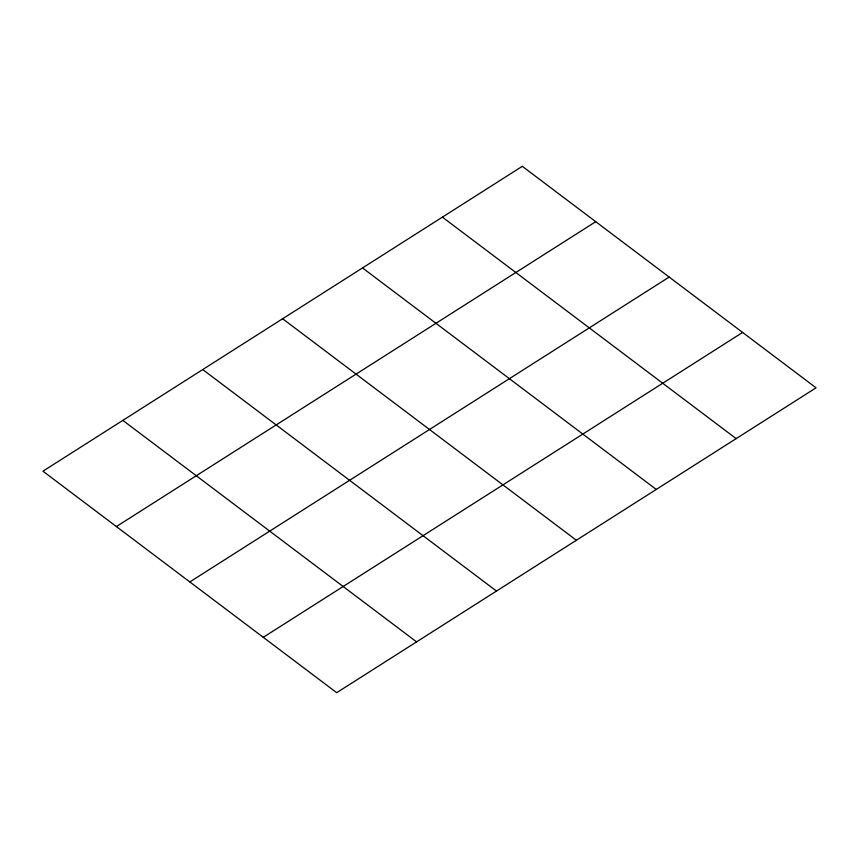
<?xml version="1.0" encoding="UTF-8"?>
<svg xmlns="http://www.w3.org/2000/svg" width="859" height="859" viewBox="0 0 859 859"><rect width="100%" height="100%" fill="white"/><g stroke="black" fill="none" stroke-linecap="round" stroke-linejoin="round"><path stroke-width="1.29" d="M116.384 526.556L595.738 221.686M189.828 581.94L669.172 277.06M263.262 637.314L742.616 332.444M442.406 217.123L736.163 438.627M362.519 267.933L656.265 489.437M282.622 318.743L576.378 540.257M202.735 369.563L496.481 591.067M122.837 420.373L416.594 641.877M522.304 166.313L42.95 471.183L336.696 692.687L816.05 387.817L522.304 166.313"/></g></svg>
